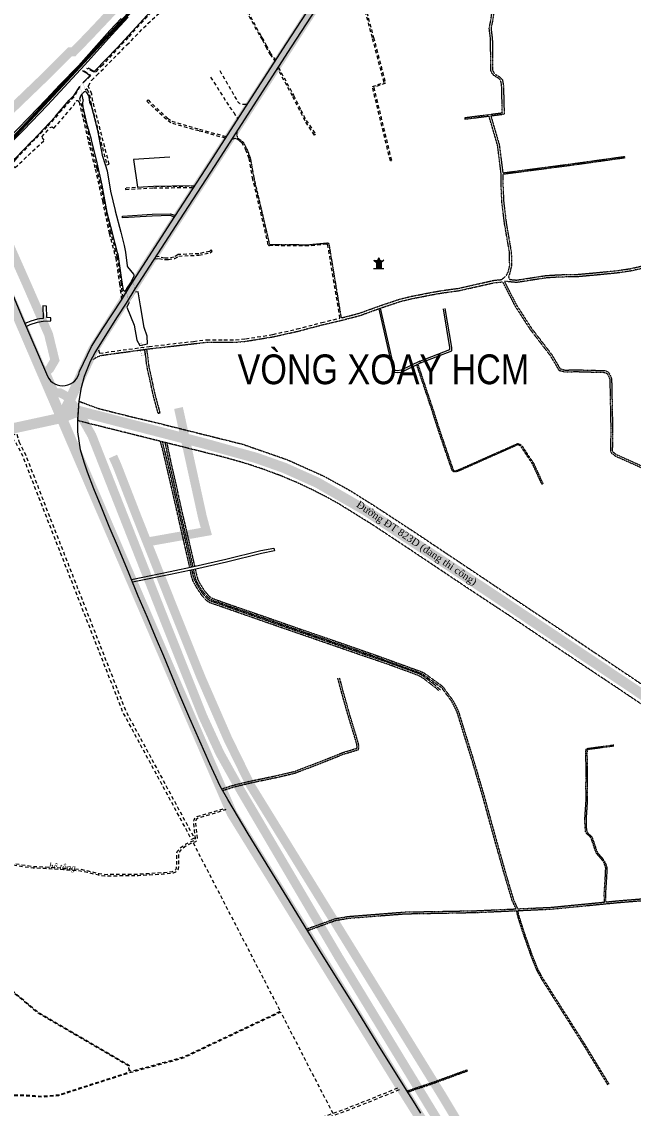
# Model space of a CAD drawing. Header units: metres. Extents: x 556238 to 587446, y 1177111 to 1219372.
# Drawn here: x 570772 to 571800, y 1201864 to 1203691 of the extents above; entities that cross this region are included whole.
import ezdxf
from ezdxf.enums import TextEntityAlignment as Align

# ---------------------------------------------------------------- set-up
doc = ezdxf.new("R2010")
doc.units = ezdxf.units.M
doc.header["$MEASUREMENT"] = 0
for name, pattern in [('ACAD_ISO03W100', [30, 12, -18]), ('DASHED2', [0.375, 0.25, -0.125]), ('Xr_Nen GT$0$DASHED', [0.75, 0.5, -0.25]), ('Xr_Nen GT$0$MON', [10, 6, -4])]:
    doc.linetypes.add(name, pattern=pattern)
doc.layers.add('DUONG GIAO THONG', color=7, linetype='Continuous')
for name, color, linetype, lineweight in [('Pipe Existing', 1, 'ACAD_ISO03W100', 60), ('Pipe Existing_DTDH', 4, 'ACAD_ISO03W100', 40), ('Text ten duong', 150, 'Continuous', 15), ('Xr_Nen GT$0$CAU-CONG', 4, 'Continuous', 0), ('Xr_Nen GT$0$CONG XO', 191, 'Continuous', 0), ('Xr_Nen GT$0$DUONG BT-NEN BT', 38, 'Continuous', 0), ('Xr_Nen GT$0$DUONG NHUA', 38, 'Continuous', 0), ('Xr_Nen GT$0$DUONG_DA', 38, 'Xr_Nen GT$0$MON', 0), ('Xr_Nen GT$0$KS-RAOKEM', 8, 'Xr_Nen GT$0$HANGRAO', 0), ('Xr_Nen GT$0$KS_KYHIEU', 7, 'Continuous', 0), ('Xr_Nen GT$0$mo ma lang tham', 41, 'Continuous', 0), ('Xr_Nen GT$1$SONG_HO', 250, 'Continuous', 0)]:
    doc.layers.add(name, color=color, linetype=linetype, lineweight=lineweight)
doc.styles.add('CL_G', font='Vhelvcn.ttf')
doc.styles.add('Xr_Nen GT$0$ROMANC', font='romanc.shx')
doc.styles.add('Xr_Nen GT$0$ROMANS', font='romans.shx')
doc.linetypes.add('Xr_Nen GT$0$HANGRAO', pattern='A,0.25,[130,ltypeshp.shx,S=0.1,R=45,X=0,Y=0],0,[130,ltypeshp.shx,S=0.1,R=135,X=0,Y=0],0.25', length=0.5)
doc.linetypes.add('Xr_Nen GT$0$TAL_N_P', pattern='A,2,[130,ltypeshp.shx,S=1,R=0,X=0,Y=-1],4,[130,ltypeshp.shx,S=2,R=0,X=0,Y=-2],2', length=8)
doc.linetypes.add('Xr_Nen GT$0$TAL_N_T', pattern='A,2,[130,ltypeshp.shx,S=1,R=0,X=0,Y=1],4,[130,ltypeshp.shx,S=2,R=0,X=0,Y=2],2', length=8)

# ---------------------------------------------------------------- blocks, each defined once
blk = doc.blocks.new('GT CHINH')
at = {"layer": 'DUONG GIAO THONG', "color": 9, "ltscale": 5, "const_width": 17.5}
for points in [[(6421.5, 2059.8), (6019.5, 2698.5), (5733.4, 3161.9), (5326.3, 4107.6), (5289.9, 4200.2), (5229.2, 4344.8), (5165, 4498), (5133.6, 4572.7), (5030.1, 4819.7), (4925.6, 5068), (4860.3, 5221.6), (4760, 5455.3), (4694.5, 5608), (4645.7, 5721.9), (4522.4, 6014), (4463.4, 6161.1), (4354.1, 6438.3), (4082, 7127.8)], [(5447.2, 3826.6), (5110.8, 3753.6), (4922, 3740.9), (4835.2, 3747.3), (4698.4, 3759.4), (4542, 3796.7), (4449.1, 3831.9), (4372.2, 3862.6), (4277.4, 3910.3), (4193.1, 3951.9), (4098.1, 3995.1), (4032.6, 4026), (3943, 4068.7), (3850.7, 4112.9), (3759.9, 4156.5), (3630.1, 4215.9), (3500.7, 4283.5), (3409.5, 4335.8), (3330.9, 4389.1), (3235.5, 4472.5)], [(7071.3, 6325.4), (7017.4, 6280.8), (6997.6, 6261.2), (6964.4, 6215.9), (6932.6, 6167.1), (6722.5, 5840.9), (6484.6, 5472), (6132, 4925.6), (6055, 4806.8), (6001.1, 4717.8), (5700.3, 4252), (5601.2, 4099.4), (5536.8, 3998.5), (5500.6, 3941.4), (5447.2, 3826.6)], [(5447.2, 3826.6), (5475.8, 3838.1), (5683.4, 3784.5), (5774.5, 3759.2), (5821.5, 3742.6), (5877.2, 3717.7), (5957.2, 3671.7), (6161.4, 3536.6), (6390.2, 3383.5), (6700.7, 3176.2), (7118.5, 2896.8), (7525, 2625.4), (7923.9, 2359.2), (8414.2, 2031.4)]]:
    blk.add_lwpolyline(points, dxfattribs=at)
blk = doc.blocks.new('DTDH_EXISTING_PIPE')
at = {"layer": 'Pipe Existing_DTDH', "color": 3, "linetype": 'DASHED2', "ltscale": 200, "const_width": 15, "elevation": 0.8, "flags": 128}
for points in [[(-7061.7, 3474.1), (-7053.9, 3484.6), (-7046.1, 3495.3), (-7018.8, 3523.1), (-6995.1, 3545.9), (-6952.2, 3587.2), (-6915, 3624.6), (-6909, 3624.7), (-6881, 3653.6), (-6825.7, 3712.3), (-6754.8, 3785.9), (-6680.5, 3863.4), (-6659.5, 3885.5), (-6635, 3911.2), (-6618.4, 3923.1), (-6559.6, 3947.1), (-6440.1, 3994.9), (-6440.1, 3994.9)], [(-7097.6, 3452.1), (-7089.9, 3438.8), (-7084.4, 3441.1), (-7080.1, 3441), (-7073.6, 3426.7), (-7052.5, 3378.6), (-7036.6, 3344.3), (-6988, 3234.8), (-6950.8, 3149.6), (-6940.3, 3106.4), (-6949, 3091.6), (-6956.1, 3085.7), (-6941.4, 3052), (-6931.6, 3051.4), (-6920.7, 3045.7), (-6900.1, 3018.8), (-6878.1, 2979.7), (-6847.7, 2902.3), (-6753, 2661.8), (-6691.2, 2506.7), (-6663, 2445.6), (-6628, 2382.9), (-6463.2, 2102.5), (-6306.6, 1844.7), (-6139.4, 1576.1), (-5986, 1313.5), (-5794.8, 1045.2), (-5619, 787.3), (-5495, 611.2), (-5365.6, 430.6), (-5219.1, 239.6), (-5145.1, 123.7), (-5105.2, 47.9), (-5038.3, -122.3), (-4927.8, -411.5), (-4856.3, -594.5), (-4785.1, -787.8), (-4708.9, -1011.2)], [(-6785.7, 2800.5), (-6685.7, 2818.3), (-6692.4, 2843.1), (-6732.5, 3025.9)], [(-2496, -1266.2), (-3136.9, -1203.2), (-3545.3, -1165.9), (-4627.7, -1016.2), (-4675, -1002.8), (-4693.2, -971.8), (-4718.3, -916.6), (-5085, 59.8), (-5109.8, 114.2), (-5172.5, 213.7), (-5249.9, 317.4), (-5555.4, 744.2), (-5667.4, 914.8), (-5831.8, 1137.3), (-5935.2, 1288.6), (-6032.7, 1441), (-6287.6, 1866.7), (-6610.9, 2390.5), (-6649.7, 2469.8), (-6694.7, 2573), (-6740.6, 2687.7), (-6800.8, 2839), (-6832.2, 2920), (-6836.4, 2930.7), (-6842.6, 2944.3)]]:
    blk.add_lwpolyline(points, dxfattribs=at)
blk = doc.blocks.new('Xr_Nen GT$0$DENCHUA')
at = {"layer": 'Xr_Nen GT$0$KS_KYHIEU'}
h = blk.add_hatch(dxfattribs=at)
h.set_pattern_fill('ANSI31', color=256, scale=0.380541, style=0)
h.set_pattern_definition([(45, (-1137951.590396, -4363956.061557), (-0.0336354287878, 0.0336354287878), [])])
h.paths.add_polyline_path([(1.33, 3.45), (2.47, 4.36), (1.9, 4.25), (1.45, 4.3), (0.99, 4.47), (0.48, 4.87), (0, 6), (0, 3.45)])
h.paths.add_polyline_path([(0, 3.45), (0, 6), (-0.48, 4.87), (-0.99, 4.47), (-1.45, 4.3), (-1.9, 4.25), (-2.47, 4.36), (-1.33, 3.45)])
h.paths.add_polyline_path([(0, 3.45), (-1.33, 3.45), (-1.33, 0), (0, 0)])
h.paths.add_polyline_path([(0, 0), (1.33, 0), (1.33, 3.45), (0, 3.45)])
blk.add_line((-1.33, 3.45), (1.33, 3.45), dxfattribs=at)
for points in [[(-2.92, 0), (2.92, 0)], [(0, 6), (-0.48, 4.87), (-0.99, 4.47), (-1.45, 4.3), (-1.9, 4.25), (-2.47, 4.36), (-2.75, 4.58), (-1.33, 3.45), (-1.33, 0)], [(0, 0), (0, 6)], [(0, 6), (0.48, 4.87), (0.99, 4.47), (1.45, 4.3), (1.9, 4.25), (2.47, 4.36), (2.75, 4.58), (1.33, 3.45), (1.33, 0)]]:
    blk.add_lwpolyline(points, dxfattribs=at)

msp = doc.modelspace()

# ---------------------------------------------------------------- linework, layer by layer
at = {"layer": 'Xr_Nen GT$0$CAU-CONG', "const_width": 0.2, "elevation": 2.7, "flags": 128}
msp.add_lwpolyline([(570874.827, 1203588.38), (570869.641, 1203581.959), (570873.293, 1203569.534), (570878.972, 1203575.894)], close=True, dxfattribs=at)
at = {"layer": 'Xr_Nen GT$0$CAU-CONG', "const_width": 0.2, "flags": 128}
for points, elevation in [([(570874.827, 1203588.38), (570875.57159, 1203592.48498)], 2.7), ([(570873.293, 1203569.534), (570872.38867, 1203565.51842)], 2.7), ([(570878.972, 1203575.894), (570881.23488, 1203575.42543)], 2.584)]:
    msp.add_lwpolyline(points, dxfattribs=dict(at, elevation=elevation))
msp.add_lwpolyline([(570869.641, 1203581.959), (570867.42666, 1203582.40041)], dxfattribs=at)
msp.add_lwpolyline([(570952.28032, 1203218.8366), (570963.37305, 1203236.19529), (570957.99984, 1203259.5467), (570946.55043, 1203241.85876)], close=True, dxfattribs=at)
at = {"layer": 'Xr_Nen GT$0$CONG XO', "linetype": 'Xr_Nen GT$0$DASHED', "const_width": 0.3, "flags": 128}
msp.add_lwpolyline([(570973.25732, 1203129.82292), (570978.91399, 1203131.3145), (570973.4146, 1203151.18987), (570969.64343, 1203150.36559)], close=True, dxfattribs=at)
at = {"layer": 'Xr_Nen GT$0$DUONG BT-NEN BT'}
msp.add_lwpolyline([(571028.7716, 1203362.50763), (571021.21628, 1203365.2181), (570991.37697, 1203364.38337), (570941.43107, 1203361.24765), (570941.2431, 1203364.24176), (570991.24099, 1203367.38074), (571021.69734, 1203368.23273), (571030.44902, 1203365.09307)], dxfattribs=at)
at = {"layer": 'Xr_Nen GT$0$DUONG BT-NEN BT', "color": 1, "flags": 128}
msp.add_lwpolyline([(570779.07614, 1203178.68233), (570786.06365, 1203182.16573), (570798.42965, 1203186.14029), (570808.06629, 1203187.86741), (570820.92201, 1203188.47884), (570820.73828, 1203193.24832), (570813.82082, 1203193.67637), (570813.38793, 1203213.09882), (570807.4499, 1203213.15991), (570807.69464, 1203192.39046), (570802.00158, 1203191.65674), (570798.43009, 1203190.90723), (570787.22724, 1203187.72768), (570781.65666, 1203185.58752), (570776.92576, 1203183.6846)], dxfattribs=at)
at = {"layer": 'Xr_Nen GT$0$DUONG BT-NEN BT', "flags": 128}
for points in [[(571441.08723, 1203120.24503), (571491.65642, 1203139.81191), (571491.6732, 1203143.13205), (571480.5069, 1203208.64586)], [(571442.16981, 1203117.44717), (571494.64605, 1203137.75195), (571494.67448, 1203143.37836), (571483.46425, 1203209.14992)], [(570956.29248, 1202753.49286), (571021.17597, 1202766.6892), (571063.54292, 1202775.56366), (571114.92782, 1202787.3581), (571173.57131, 1202801.79279), (571195.56333, 1202806.23881), (571196.55411, 1202801.33796), (571174.6647, 1202796.91269), (571116.0847, 1202782.49362), (571064.61485, 1202770.67968), (571022.18679, 1202761.79241), (570958.22144, 1202748.78282)]]:
    msp.add_lwpolyline(points, dxfattribs=at)
at = {"layer": 'Xr_Nen GT$0$DUONG NHUA'}
msp.add_lwpolyline([(570683.574, 1203406.322), (570687.754, 1203396.301), (570715.36263, 1203322.19846), (570729.1823, 1203295.02332), (570745.13173, 1203259.77727), (570771.335, 1203196.69), (570815.019, 1203095.071, 0.7335160671), (570869.183, 1203103.307), (570889.22874, 1203144.9599), (570908.34463, 1203175.06028), (570939.68127, 1203223.01542), (570953.87752, 1203247.12113), (571023.24028, 1203353.98209), (571087.6336, 1203453.23283), (571174.56703, 1203588.14744), (571216.9398, 1203654.48385), (571282.99129, 1203756.34255), (571369.50532, 1203889.4902), (571407.35017, 1203948.45881), (571439.01905, 1203999.5726)], format="xyb", dxfattribs=at)
msp.add_lwpolyline([(571442.7772, 1201856.05393), (571433.16426, 1201871.52724), (571416.00633, 1201898.91547), (571369.09666, 1201973.87032), (571330.51618, 1202037.25512), (571307.49334, 1202073.32915), (571275.95603, 1202124.63325), (571248.06278, 1202169.42251), (571222.09202, 1202212.40479), (571193.14449, 1202259.08005), (571173.59833, 1202291.17155), (571152.54494, 1202325.86685), (571118.13098, 1202383.4082), (571105.66641, 1202406.07387), (571087.86493, 1202443.49584), (571054.60278, 1202519.42864), (571037.90921, 1202558.9729), (571024.89999, 1202590.14727), (571010.61458, 1202624.24155), (570996.5131, 1202656.96361), (570983.04692, 1202689.32474), (570967.79153, 1202725.4151), (570952.47659, 1202762.81028), (570934.30969, 1202806.08622), (570918.74945, 1202842.36152), (570905.25242, 1202875.99617), (570893.3133, 1202905.70041), (570882.36903, 1202934.02464), (570876.87214, 1202950.42491), (570870.85614, 1202971.12531), (570866.24944, 1203001.64039), (570866.35279, 1203022.73938), (570868.33948, 1203052.9884), (570872.11192, 1203076.26901), (570877.43624, 1203095.38464), (570887.50682, 1203120.49494), (570895.09487, 1203134.85754), (570932.71272, 1203194.82627), (570948.17986, 1203217.74017), (570962.38389, 1203241.85909), (571031.62819, 1203348.53756), (571096.03116, 1203447.80318), (571182.98382, 1203582.74762), (571225.3488, 1203649.07183), (571291.38162, 1203750.90175)], dxfattribs=at)
at = {"layer": 'Xr_Nen GT$0$DUONG NHUA', "flags": 128}
for points in [[(570938.929, 1203696.828), (570920.19575, 1203676.44957), (570893.20934, 1203646.1645), (570867.30381, 1203617.08648), (570836.21226, 1203584.86645), (570813.03895, 1203560.16999), (570784.007, 1203529.916), (570764.11296, 1203509.69298), (570727.961, 1203473.552), (570715.03138, 1203460.56013), (570685.96784, 1203432.96195, -0.4502738192), (570673.6606, 1203432.67926), (570672.056, 1203434.41)], [(570700.22934, 1203366.87861), (570683.22745, 1203407.63207, -0.0356418411), (570683.20479, 1203407.69956), (570682.33492, 1203411.06786, -0.2473043569), (570687.0385, 1203422.79818), (570711.39596, 1203445.975), (570737.05, 1203471.027), (570774.67791, 1203509.00441), (570815.332, 1203550.713), (570877.76958, 1203618.55802), (570923.347, 1203668.955), (570950.75719, 1203698.65706)]]:
    msp.add_lwpolyline(points, format="xyb", dxfattribs=at)
msp.add_lwpolyline([(571371.91722, 1203208.63604), (571395.73553, 1203104.73569), (571398.7646, 1203101.64308), (571403.71551, 1203101.22584), (571410.19019, 1203102.13481), (571442.27051, 1203117.37715), (571442.27051, 1203117.37715), (571440.98653, 1203120.31506), (571440.98653, 1203120.31506), (571409.48351, 1203105.06502), (571403.6319, 1203104.24352), (571400.12761, 1203104.53884), (571398.47066, 1203106.23055), (571374.85687, 1203209.64898)], dxfattribs=at)
at = {"layer": 'Xr_Nen GT$0$DUONG_DA', "linetype": 'Xr_Nen GT$0$DASHED', "flags": 128}
for points in [[(571133.19839, 1203505.48411), (571133.23448, 1203500.33832), (571134.85906, 1203495.32592), (571138.58046, 1203493.092), (571144.18046, 1203488.40081), (571151.20993, 1203474.92279), (571156.0279, 1203461.46558), (571162.51602, 1203426.24304), (571187.91539, 1203318.23307, 0.3456721538), (571189.84513, 1203316.69097), (571253.8065, 1203316.14225), (571285.97257, 1203319.13689, -0.393482964), (571288.13109, 1203317.47229), (571308.73894, 1203193.04025), (571311.52213, 1203193.68961), (571340.23207, 1203201.30365), (571373.03578, 1203213.22983), (571406.91858, 1203224.54517), (571425.60893, 1203229.19048), (571461.01147, 1203236.08904), (571478.62638, 1203239.17522), (571506.24069, 1203242.92978), (571565.2778, 1203256.2567), (571578.20477, 1203257.58023), (571585.87588, 1203263.48164), (571589.63415, 1203270.65635), (571592.05623, 1203281.40651), (571591.726, 1203303.13445), (571583.3584, 1203351.49639), (571578.93935, 1203387.79234), (571577.60143, 1203417.3263), (571577.65189, 1203435.54881), (571571.6011, 1203483.37351), (571557.39935, 1203532.08001), (571517.29654, 1203526.93401), (571516.91471, 1203529.90961), (571579.6888, 1203537.96479), (571578.51233, 1203583.67241), (571577.05307, 1203592.00152), (571573.70882, 1203595.75399), (571565.50759, 1203600.69861), (571562.60836, 1203603.92548), (571560.38866, 1203609.03333), (571559.83656, 1203661.95691), (571557.56826, 1203679.95362), (571560.45536, 1203693.97872), (571563.14857, 1203713.77166), (571515.09673, 1203725.41214, -0.3367845292), (571513.56874, 1203727.28851), (571511.29244, 1203794.78308), (571514.29074, 1203794.8842), (571516.49021, 1203729.66756, 0.3367845292), (571518.0182, 1203727.79119), (571563.46926, 1203716.78074), (571568.13149, 1203776.95118), (571570.7112, 1203788.92553), (571568.50157, 1203839.80686)], [(571571.49875, 1203839.93702), (571573.7251, 1203788.67056), (571571.10687, 1203776.51743), (571566.3362, 1203714.94741), (571563.41425, 1203693.47346), (571560.60687, 1203679.83561), (571562.8346, 1203662.16081), (571563.38216, 1203609.67197), (571565.16559, 1203605.56803), (571567.43997, 1203603.03663), (571575.64649, 1203598.08882), (571579.86073, 1203593.36017), (571581.50563, 1203583.97149), (571582.7575, 1203535.33397), (571560.41157, 1203532.46654), (571574.54759, 1203483.98548), (571580.49551, 1203436.97383), (571694.91561, 1203451.97516), (571784.67022, 1203464.47774), (571785.01514, 1203462.00165), (571695.25057, 1203449.49768), (571580.64892, 1203434.47255), (571580.60162, 1203417.39006), (571581.93112, 1203388.04187), (571586.32731, 1203351.93368), (571594.72209, 1203303.41468), (571595.06131, 1203281.09526), (571592.54054, 1203269.90712), (571590.14553, 1203261.67075), (571592.10665, 1203257.82412), (571603.38898, 1203256.66829), (571653.07421, 1203264.35587), (571675.70184, 1203265.76687), (571707.31386, 1203266.37914), (571745.85818, 1203269.97859), (571771.66292, 1203272.51242), (571795.29178, 1203275.99608), (571812.00814, 1203279.8111), (571841.07775, 1203291.77233), (571854.5962, 1203299.91085), (571863.88256, 1203309.95246), (571869.55347, 1203317.62682), (571875.57615, 1203320.44065), (571884.15667, 1203323.05697), (571900.58916, 1203325.91993), (571921.64229, 1203328.37715), (571938.41561, 1203331.43522), (571951.63654, 1203334.10605, -0.377914878), (571968.82233, 1203324.19034), (571974.5554, 1203307.16629, 0.3604722569), (571976.72579, 1203305.82359), (572003.84914, 1203309.58868), (572050.85521, 1203319.31226), (572085.54583, 1203326.53743), (572100.452, 1203326.41248), (572100.43524, 1203324.41255), (572085.74359, 1203324.5357), (572051.26168, 1203317.354), (572004.18958, 1203307.61676), (571974.35124, 1203303.47479, -0.3604722569), (571972.18084, 1203304.81749), (571966.82346, 1203320.72593, 0.377914878), (571949.63768, 1203330.64164), (571938.98173, 1203328.48898), (571922.08567, 1203325.40853), (571901.02085, 1203322.94995), (571884.85427, 1203320.13332), (571876.65392, 1203317.63292), (571871.5135, 1203315.23128), (571866.19719, 1203308.0368), (571856.50905, 1203297.56073), (571836.75545, 1203285.66846), (571813.22251, 1203275.9854), (571796.02962, 1203272.06162), (571772.15036, 1203268.54104), (571746.23959, 1203265.9968), (571707.53885, 1203262.38275), (571675.86512, 1203261.76928), (571653.5054, 1203260.37499), (571603.49265, 1203252.63673), (571586.34834, 1203254.3931), (571583.29466, 1203254.08045), (571603.37793, 1203214.88869), (571628.7864, 1203175.56806), (571662.45015, 1203131.81599), (571676.80422, 1203107.62792), (571684.97176, 1203105.38897), (571703.9092, 1203105.86008), (571752.19465, 1203104.56706), (571757.4026, 1203102.3759), (571760.35036, 1203097.82369), (571763.28288, 1203090.53976), (571763.60652, 1203076.39118), (571764.9547, 1203006.30234), (571764.47991, 1202969.4878), (571765.32043, 1202967.9727), (571771.36325, 1202963.38889), (571822.89814, 1202940.38131), (571900.16852, 1202923.83442), (571902.49054, 1202921.35683), (571902.75174, 1202917.88922), (571901.0165, 1202913.72773), (571897.18716, 1202908.50087), (571893.34404, 1202900.08897), (571882.62607, 1202855.12122), (571872.26608, 1202815.43872), (571857.89869, 1202755.84762), (571859.74691, 1202749.69162), (571869.85665, 1202745.72561), (571876.98335, 1202743.87932), (571880.46603, 1202736.27811), (571880.8013, 1202726.56182), (571879.25347, 1202705.35105), (571882.34343, 1202669.7892), (571888.78165, 1202614.45912), (571891.25219, 1202591.965), (571894.80519, 1202586.89931), (571899.5903, 1202583.65311), (571910.46882, 1202580.81735), (571918.62528, 1202577.44656), (571924.15427, 1202571.65351), (571924.72378, 1202563.99701), (571926.74452, 1202506.63899), (571926.87025, 1202501.72915)], [(570892.33744, 1203123.3795, -0.1441709145), (570909.75073, 1203130.72031), (570986.38205, 1203141.19472), (571061.09821, 1203149.76495), (571082.89514, 1203152.27268), (571111.79899, 1203152.53122), (571131.32381, 1203152.27329), (571148.57218, 1203153.84748), (571194.92282, 1203161.48893), (571235.78889, 1203170.61318), (571277.09296, 1203181.54933), (571312.48946, 1203189.80787), (571341.43052, 1203197.48321), (571374.35289, 1203209.45253), (571408.03624, 1203220.70126), (571426.47442, 1203225.2839), (571461.73921, 1203232.15562), (571479.2412, 1203235.22201), (571506.95188, 1203238.98967), (571565.92422, 1203252.30198), (571580.09175, 1203253.75252), (571600.77663, 1203213.38675), (571626.33358, 1203173.83633), (571659.96239, 1203130.12968), (571674.84262, 1203105.05497), (571684.60472, 1203102.37891), (571703.90635, 1203102.85909), (571751.55083, 1203101.58322), (571755.38698, 1203099.96923), (571757.67527, 1203096.43543), (571760.29615, 1203089.92558), (571760.60718, 1203076.32803), (571761.95433, 1203006.29283), (571761.46988, 1202968.72948), (571763.00373, 1202965.96459), (571769.82514, 1202960.79018), (571821.96238, 1202937.51369), (571898.62188, 1202921.09761), (571899.57844, 1202920.07696), (571899.70623, 1202918.3805), (571898.38518, 1202915.2123), (571894.58589, 1202910.02647), (571890.49367, 1202901.06933), (571879.71525, 1202855.84799), (571869.35625, 1202816.16927), (571854.79209, 1202755.76203), (571857.29313, 1202747.43164), (571868.92932, 1202742.86681), (571874.85015, 1202741.33293), (571877.48852, 1202735.57447), (571877.79753, 1202726.61943), (571876.24398, 1202705.33025), (571879.35847, 1202669.48592), (571885.80064, 1202614.12199), (571888.35415, 1202590.87244), (571892.66529, 1202584.72582), (571898.33364, 1202580.88044), (571909.51307, 1202577.96624), (571916.89312, 1202574.91632), (571921.24224, 1202570.35948), (571921.7277, 1202563.83287), (571923.74475, 1202506.57955), (571923.54505, 1202503.97783)]]:
    msp.add_lwpolyline(points, format="xyb", dxfattribs=at)
at = {"layer": 'Xr_Nen GT$0$DUONG_DA'}
for points in [[(571324.21383, 1203801.43149), (571332.3506, 1203780.13197), (571341.38984, 1203745.70099), (571363.17271, 1203664.7009), (571383.17583, 1203587.82585), (571363.55079, 1203580.75708), (571393.40992, 1203457.42931), (571391.46608, 1203456.95869), (571361.18467, 1203582.03061), (571380.78059, 1203589.08888), (571361.23922, 1203664.18937), (571339.45691, 1203745.18736), (571330.44364, 1203779.51939), (571322.86556, 1203799.35645)], [(571198.90972, 1203626.25697), (571190.74443, 1203637.67022), (571183.77071, 1203650.03599), (571177.6867, 1203662.05289), (571174.25415, 1203667.22219), (571145.9832, 1203719.457), (571130.69149, 1203745.28447), (571128.97051, 1203744.26553), (571144.24262, 1203718.47118), (571172.53815, 1203666.19093), (571175.95549, 1203661.04454), (571182.00662, 1203649.0926), (571189.05523, 1203636.59404), (571197.74976, 1203624.44101)], [(570996.67047, 1203714.40566), (570950.70455, 1203664.77018), (570907.59352, 1203618.21975), (570895.89008, 1203606.59488), (570892.42146, 1203606.68604), (570881.10279, 1203612.61248)], [(570876.93003, 1203608.60276), (570886.25211, 1203601.72247), (570887.49188, 1203599.88777), (570874.827, 1203588.38)], [(571089.36499, 1203598.00617), (571121.38509, 1203547.7175), (571128.166, 1203538.67326), (571135.38807, 1203527.34442)], [(570869.641, 1203581.959), (570859.81898, 1203564.96754), (570839.02326, 1203542.35328), (570814.16321, 1203514.17114), (570793.85188, 1203493.29699), (570762.17144, 1203460.13945), (570754.5639, 1203451.06534), (570745.33553, 1203440.92008), (570733.36421, 1203428.79767), (570716.00045, 1203410.09352), (570688.60166, 1203394.02586)], [(571114.6641, 1203495.18227), (571069.94914, 1203507.39972), (571022.67366, 1203521.141), (571015.02532, 1203526.47658), (570982.10536, 1203557.42722), (570984.16029, 1203559.61291), (571016.92102, 1203528.81198), (571023.98514, 1203523.88396), (571070.76321, 1203510.28726), (571116.36804, 1203497.82667)], [(571062.47772, 1203414.45957), (570993.12561, 1203413.83311), (570946.33706, 1203411.29428), (570946.44543, 1203409.29722), (570993.18886, 1203411.8336), (571061.17243, 1203412.44769)], [(570995.2857, 1203292.54795), (571002.46417, 1203293.24224), (571012.08824, 1203291.10601), (571018.49616, 1203291.30478), (571029.00179, 1203292.92928), (571035.76591, 1203297.14252), (571069.7229, 1203298.55495), (571088.84367, 1203302.72012), (571092.18351, 1203305.55574), (571090.56547, 1203307.4615), (571087.70154, 1203305.02996), (571069.4025, 1203301.04379), (571035.00354, 1203299.61297), (571028.11423, 1203295.32175), (571018.26552, 1203293.79883), (571012.324, 1203293.61452), (571002.61849, 1203295.76883), (570997.88173, 1203296.54742)]]:
    msp.add_lwpolyline(points, dxfattribs=at)
for points in [[(570878.972, 1203575.894), (570880.01652, 1203577.48602, -0.5931087), (570881.76588, 1203577.34485), (570885.80588, 1203568.28833), (570887.49515, 1203556.86258), (570914.97788, 1203450.43043), (570918.85085, 1203451.4305), (570891.42113, 1203557.65736), (570889.68257, 1203569.41648), (570883.81715, 1203582.56508, -0.2492553318), (570883.88183, 1203583.50155), (570889.35318, 1203592.27687), (570897.837, 1203600.832), (570948.69176, 1203652.11738), (570983.92384, 1203688.04151), (571003.52715, 1203706.09233)], [(571104.93017, 1203608.90868), (571134.52946, 1203557.21195, 0.2564486635), (571144.50199, 1203552.41321), (571151.67617, 1203552.62242)], [(570942.18572, 1203227.26806), (570939.36961, 1203250.4011), (570932.73219, 1203294.71086), (570921.80989, 1203336.04555), (570910.38868, 1203390.50176), (570898.51276, 1203443.93139), (570886.62611, 1203490.71932), (570878.02225, 1203528.67237), (570869.83567, 1203561.87641, -0.193780189), (570870.15081, 1203564.09534), (570873.293, 1203569.534)], [(570689.66505, 1203391.17166), (570717.89879, 1203407.72897), (570735.53134, 1203426.72265), (570747.51335, 1203438.85589), (570756.78313, 1203449.04667), (570760.70598, 1203445.97358), (570809.651, 1203491.727), (570805.49525, 1203497.64604), (570819.9027, 1203513.52248), (570823.13476, 1203514.13745), (570826.13621, 1203512.06198), (570858.80449, 1203549.96717), (570862.67634, 1203556.76275, -0.6775409779), (570868.19572, 1203555.99577), (570875.10272, 1203527.9816), (570883.70892, 1203490.01823), (570895.59402, 1203443.23642), (570907.45625, 1203389.86838), (570918.88966, 1203335.35398), (570929.78968, 1203294.10362), (570936.39659, 1203249.99755), (570939.68127, 1203223.01542)], [(570900.80626, 1203139.38019), (570902.61705, 1203133.78243), (570985.88323, 1203145.16373), (571060.64238, 1203153.7389), (571082.64797, 1203156.27063), (571111.80752, 1203156.53146), (571131.16803, 1203156.2757), (571148.0644, 1203157.81776), (571194.16107, 1203165.41734), (571234.84081, 1203174.49999), (571276.12642, 1203185.43125), (571306.78712, 1203192.58486), (571286.46224, 1203315.30827, 0.393482964), (571284.30372, 1203316.97288), (571253.89084, 1203314.14146), (571188.2577, 1203314.70451, -0.3456721538), (571186.32796, 1203316.24661), (571160.55795, 1203425.83272), (571154.09034, 1203460.94396), (571149.3732, 1203474.11952), (571142.59115, 1203487.12317), (571137.41649, 1203491.45804), (571133.82971, 1203493.61116), (571130.12299, 1203494.60435), (571125.24689, 1203493.14394)]]:
    msp.add_lwpolyline(points, format="xyb", dxfattribs=at)
at = {"layer": 'Xr_Nen GT$0$DUONG_DA', "elevation": 3.799}
msp.add_lwpolyline([(571203.22753, 1203614.44002), (571228.67388, 1203567.39559), (571240.86819, 1203542.65916), (571249.86497, 1203525.32677), (571265.82479, 1203501.77904), (571264.16921, 1203500.65696), (571248.14376, 1203524.30152), (571239.08351, 1203541.7562), (571226.89674, 1203566.47734), (571201.9963, 1203612.51248)], dxfattribs=at)
at = {"layer": 'Xr_Nen GT$0$DUONG_DA', "linetype": 'Xr_Nen GT$0$DASHED', "flags": 128}
for points in [[(570981.63852, 1203140.54634), (570983.90178, 1203125.77999), (570984.49333, 1203117.37366), (570986.06602, 1203108.49682), (570996.33552, 1203062.02194), (571004.18133, 1203033.19274), (571001.28662, 1203032.40495), (570993.42179, 1203061.30398), (570983.12304, 1203107.91124), (570981.51181, 1203117.00568), (570980.9178, 1203125.44688), (570978.66577, 1203140.14001)], [(571437.6591, 1203115.18613), (571464.40846, 1203035.13417), (571472.40607, 1203009.58144), (571492.16648, 1202951.90037), (571497.08326, 1202937.24221), (571498.86264, 1202936.2452), (571501.94617, 1202936.15799), (571507.94934, 1202938.60905), (571554.7509, 1202959.37908), (571605.38563, 1202981.89525), (571608.31549, 1202981.06444), (571612.54666, 1202978.73176), (571614.40161, 1202975.30974), (571632.06827, 1202948.74215), (571648.10542, 1202914.24018), (571646.29177, 1202913.39717), (571630.3187, 1202947.76128), (571612.68629, 1202974.27737), (571611.06772, 1202977.26331), (571607.55002, 1202979.20265), (571605.53664, 1202979.77358), (571555.56218, 1202957.55101), (571508.73315, 1202936.7688), (571502.31148, 1202934.14686), (571498.31426, 1202934.25991), (571495.43248, 1202935.87461), (571490.27235, 1202951.25826), (571470.50536, 1203008.95854), (571462.50549, 1203034.51849), (571435.83932, 1203114.32149)], [(573619.76395, 1201340.45201), (573566.03709, 1201373.08687), (573517.22312, 1201405.56373), (573454.86387, 1201447.11007), (573400.41909, 1201483.64542), (573349.77943, 1201517.31201), (573302.08919, 1201549.87256), (573236.00253, 1201593.39889), (573188.22454, 1201625.20574), (573119.23093, 1201671.47641), (573060.18331, 1201710.8984), (573000.7319, 1201750.58543), (572950.00312, 1201784.55815), (572857.18677, 1201846.55201), (572789.802, 1201891.80969), (572710.88975, 1201944.28875), (572616.58736, 1202007.246), (572543.87799, 1202056.16762), (572514.77421, 1202074.76896), (572479.74049, 1202098.40773), (572408.46201, 1202146.49161), (572355.82571, 1202181.58186), (572320.49471, 1202204.35426), (572277.3749, 1202233.83481), (572229.07101, 1202266.04932), (572159.4525, 1202312.55499), (572112.54646, 1202344.04189), (572036.66784, 1202394.66739), (571981.68875, 1202431.50196), (571944.52798, 1202456.25629), (571872.7783, 1202504.13703), (571818.85717, 1202540.02466), (571776.72671, 1202568.45243), (571733.48869, 1202597.20099), (571701.47565, 1202618.74494), (571654.14835, 1202650.30441), (571619.45621, 1202673.51525), (571589.53858, 1202693.80553), (571519.0578, 1202740.35906), (571423.20539, 1202804.50985), (571362.18719, 1202844.92082), (571305.676, 1202880.01004), (571283.96251, 1202892.15454), (571258.3144, 1202905.12838), (571233.67736, 1202916.70846), (571207.36463, 1202927.71679), (571179.88206, 1202937.9844), (571151.0537, 1202947.69807), (571113.36748, 1202958.42475), (571081.30851, 1202966.48573), (570999.11514, 1202987.09235), (570866.3406, 1203020.25017), (570868.33948, 1203052.9884), (570899.00711, 1203041.34581), (570955.43089, 1203027.11523), (570993.69855, 1203018.12054), (571143.45593, 1202980.68688), (571218.71179, 1202954.52343), (571279.3144, 1202927.24369), (571321.34992, 1202904.2743), (571363.54191, 1202877.84907), (571432.80138, 1202832.54875), (571505.7995, 1202783.67491), (571597.45533, 1202722.38127), (571681.33155, 1202666.42172), (571751.60671, 1202619.15046), (571821.992, 1202571.79793), (571942.81631, 1202491.05103), (572062.90513, 1202411.41657), (572156.90618, 1202348.47364), (572260.67567, 1202279.57132), (572356.12706, 1202215.80546), (572458.78016, 1202146.76829), (572527.37913, 1202101.00663), (572614.858, 1202042.41873), (572687.01249, 1201994.53444), (572757.02568, 1201947.77402), (572805.27702, 1201914.94042), (572929.59525, 1201832.21364), (573069.81343, 1201738.7279), (573213.46919, 1201642.94408), (573233.42207, 1201630.16215)], [(571054.28968, 1202773.62542), (571053.26214, 1202778.61983), (571036.45535, 1202851.8433), (571022.85728, 1202911.73938), (571010.73086, 1202963.55502), (571005.07221, 1202985.59886)], [(571057.22597, 1202774.24047), (571056.19373, 1202779.25775), (571039.38011, 1202852.51096), (571025.78063, 1202912.41329), (571013.64462, 1202964.26987), (571008.38251, 1202984.76894)], [(571012.50822, 1202983.73459), (571019.5921, 1202949.53285), (571027.53893, 1202915.33952), (571037.4899, 1202869.43075), (571049.59378, 1202818.14039), (571059.54978, 1202774.72723)], [(571015.73969, 1202982.92443), (571022.52242, 1202950.17673), (571030.46611, 1202915.99687), (571040.41601, 1202870.09308), (571052.51576, 1202818.82021), (571062.48658, 1202775.34239)], [(571473.75896, 1202565.40239), (571467.35662, 1202571.28692), (571459.37643, 1202577.44882), (571446.85909, 1202587.09365), (571443.08251, 1202589.45227), (571437.49898, 1202592.30133), (571418.77105, 1202599.23958), (571382.08385, 1202612.53258), (571344.68171, 1202625.19117), (571290.58031, 1202643.952), (571207.0064, 1202672.77816), (571130.98394, 1202699.26887), (571088.14113, 1202714.18258), (571084.90831, 1202716.07637), (571080.36702, 1202719.85785), (571074.43332, 1202726.89879), (571065.91221, 1202739.76075), (571060.07084, 1202750.363), (571057.70444, 1202757.0278), (571055.29727, 1202768.72796)], [(571475.78908, 1202567.61116), (571469.29197, 1202573.58277), (571461.2087, 1202579.82428), (571448.57333, 1202589.56006), (571444.56161, 1202592.06552), (571438.70597, 1202595.05343), (571419.80316, 1202602.05647), (571383.07583, 1202615.36401), (571345.65404, 1202628.02925), (571291.56086, 1202646.78723), (571207.98909, 1202675.61265), (571131.9711, 1202702.1018), (571089.40441, 1202716.9194), (571086.638, 1202718.53996), (571082.49029, 1202721.99371), (571076.83876, 1202728.69982), (571068.48075, 1202741.31562), (571062.81624, 1202751.59685), (571060.60103, 1202757.83583), (571058.23357, 1202769.34302)], [(571251.13599, 1202165.8399), (571278.42908, 1202175.61491), (571298.38394, 1202182.94679), (571320.69823, 1202186.73716), (571347.89609, 1202188.88152), (571415.91434, 1202194.23895), (571473.97301, 1202195.26305), (571536.53221, 1202196.47207), (571602.8523, 1202199.49732), (571596.29646, 1202213.24766), (571582.62065, 1202259.22246), (571570.80856, 1202301.26834), (571558.55298, 1202344.90759), (571547.06514, 1202387.35596), (571530.05161, 1202444.99941), (571511.70203, 1202503.86044), (571503.7179, 1202530.04496), (571499.44488, 1202539.14985), (571493.78189, 1202549.64984), (571482.76429, 1202564.35435), (571478.17559, 1202571.12208), (571475.51559, 1202572.75644), (571459.50673, 1202584.17637), (571451.7144, 1202589.86255), (571446.56476, 1202593.55953), (571440.65468, 1202596.18972), (571432.11063, 1202599.28208), (571366.16825, 1202623.21518), (571302.90214, 1202645.264), (571242.95457, 1202665.77906), (571181.31424, 1202687.367), (571124.71656, 1202706.84099), (571097.25162, 1202716.60342), (571090.61104, 1202719.13127), (571085.95494, 1202722.32321), (571082.1081, 1202726.007), (571075.83134, 1202733.74912), (571068.47266, 1202745.46603), (571065.83271, 1202750.42538), (571064.12858, 1202755.21486), (571061.54289, 1202766.03623), (571060.66762, 1202769.85287)], [(571063.60442, 1202770.46803), (571064.46393, 1202766.72014), (571067.009, 1202756.06874), (571068.58491, 1202751.63963), (571071.07034, 1202746.97057), (571078.27564, 1202735.49788), (571084.31947, 1202728.04306), (571087.85309, 1202724.65922), (571092.01246, 1202721.80781), (571098.28777, 1202719.419), (571125.70701, 1202709.67282), (571182.29809, 1202690.2011), (571243.93606, 1202668.61398), (571303.88147, 1202648.09966), (571367.17369, 1202626.04174), (571433.13412, 1202602.10209), (571441.77648, 1202598.97415), (571448.06496, 1202596.17556), (571453.47339, 1202592.29279), (571461.26208, 1202586.60928), (571477.25779, 1202575.19872), (571480.2448, 1202572.52506), (571484.80039, 1202565.80618), (571495.89404, 1202551.00016), (571501.67839, 1202540.27516), (571506.05705, 1202530.94518), (571514.09106, 1202504.59704), (571532.44398, 1202445.72532), (571549.47091, 1202388.03644), (571560.96308, 1202345.57212), (571573.21539, 1202301.9445), (571585.02232, 1202259.91697), (571598.63707, 1202214.14746), (571605.56295, 1202199.62096), (571612.97223, 1202199.95894), (571661.54544, 1202202.10123), (571743.17027, 1202210.10362), (571751.43885, 1202210.92081), (571750.9057, 1202224.19297), (571753.19563, 1202259.85222), (571753.42915, 1202268.79401), (571752.1608, 1202272.82277), (571749.69945, 1202278.43756), (571745.68891, 1202283.93636), (571737.98851, 1202292.80193), (571735.8495, 1202297.42477), (571733.73749, 1202304.42754), (571728.75315, 1202318.79078), (571725.97216, 1202321.88337), (571722.03776, 1202325.32951), (571719.71434, 1202329.19882), (571718.76502, 1202334.84069), (571718.42799, 1202351.28173), (571720.43073, 1202381.36949), (571720.2389, 1202406.19415), (571720.5249, 1202439.85646), (571719.75747, 1202462.38367), (571720.82272, 1202468.13148), (571723.37919, 1202469.37763), (571731.45317, 1202470.39828), (571766.97683, 1202475.1735)], [(571108.24873, 1202401.30746), (571126.69182, 1202407.15412), (571154.9769, 1202414.12187), (571201.23902, 1202423.71734), (571230.04111, 1202430.59938), (571271.05361, 1202446.11852), (571311.09604, 1202462.27149), (571335.13305, 1202469.50514), (571335.70253, 1202471.5128), (571335.10267, 1202476.00777), (571330.62779, 1202491.37355), (571320.03034, 1202526.01615), (571308.17073, 1202568.45601), (571303.28907, 1202587.20153)], [(571109.77904, 1202398.58239), (571127.50972, 1202404.26592), (571155.64055, 1202411.19567), (571201.8924, 1202420.78901), (571230.92414, 1202427.72593), (571272.14576, 1202443.32419), (571312.09152, 1202459.43817), (571337.57083, 1202467.10586), (571338.75849, 1202471.29281), (571338.04634, 1202476.62912), (571333.50248, 1202492.23179), (571322.90981, 1202526.85877), (571311.0672, 1202569.23779), (571306.19224, 1202587.95756)], [(571767.24328, 1202473.19133), (571731.71181, 1202468.41506), (571723.95818, 1202467.4349), (571722.60548, 1202466.77553), (571721.76373, 1202462.23373), (571722.52519, 1202439.88202), (571722.23896, 1202406.19338), (571722.43125, 1202381.31072), (571720.42935, 1202351.23572), (571720.7616, 1202335.02811), (571721.62381, 1202329.90392), (571723.59115, 1202326.62762), (571727.3796, 1202323.30931), (571730.51026, 1202319.82789), (571735.64043, 1202305.04439), (571737.72369, 1202298.13696), (571739.68449, 1202293.89926), (571747.25465, 1202285.18363), (571751.44371, 1202279.44007), (571754.03599, 1202273.52661), (571755.43719, 1202269.07585), (571755.19396, 1202259.76199), (571752.90828, 1202224.16896), (571753.43255, 1202211.11785), (571773.94274, 1202213.1449), (571837.9014, 1202218.30679), (571920.06974, 1202225.41833), (571940.0619, 1202228.62417), (571942.81663, 1202232.00601), (571944.98698, 1202237.34104), (571946.01495, 1202245.00181), (571943.78733, 1202284.15519), (571942.46217, 1202321.41346), (571935.35952, 1202386.1926), (571932.66858, 1202394.92482), (571929.94668, 1202416.04394), (571931.64736, 1202464.84008)], [(571759.08795, 1201904.87446), (571717.81129, 1201972.64711), (571674.10487, 1202041.42906), (571647.39761, 1202083.4677), (571639.7053, 1202097.48866), (571630.27723, 1202120.82473), (571616.11313, 1202161.26291), (571607.14923, 1202189.55214), (571605.90159, 1202196.63329), (571613.10668, 1202196.96196), (571661.75804, 1202199.10769), (571743.46298, 1202207.11794), (571774.21095, 1202210.15679), (571838.1514, 1202215.31722), (571920.43706, 1202222.43891), (571941.66581, 1202225.84304), (571945.42625, 1202230.45954), (571947.90959, 1202236.56395), (571949.02637, 1202244.88649), (571946.7843, 1202284.29372), (571945.45634, 1202321.63055), (571938.31054, 1202386.80331), (571935.61115, 1202395.56295), (571932.95349, 1202416.18361), (571934.61946, 1202462.82461)], [(571252.14752, 1202163.01558), (571279.45218, 1202172.79473), (571299.15899, 1202180.03547), (571321.06807, 1202183.75701), (571348.13189, 1202185.8908), (571416.05871, 1202191.24103), (571474.02844, 1202192.26356), (571536.62956, 1202193.47339), (571603.2826, 1202196.51382), (571604.61859, 1202188.93116), (571613.64639, 1202160.44029), (571627.84362, 1202119.9075), (571637.35205, 1202096.37252), (571645.15828, 1202082.14394), (571671.9103, 1202040.03485), (571715.60359, 1201971.27356), (571756.86738, 1201903.52203)], [(571419.54383, 1201893.26876), (571433.00312, 1201898.01047), (571455.98286, 1201905.4983), (571474.21858, 1201912.11061), (571520.79051, 1201929.11054)], [(571420.63207, 1201891.53167), (571433.6453, 1201896.11623), (571456.63373, 1201903.60688), (571474.90236, 1201910.23113), (571521.4763, 1201927.23179)]]:
    msp.add_lwpolyline(points, dxfattribs=at)
at = {"layer": 'Xr_Nen GT$0$DUONG_DA', "flags": 128}
msp.add_lwpolyline([(570766.79105, 1202985.11284), (570778.16991, 1202963.26303), (570807.28562, 1202888.10088), (570946.74545, 1202531.98313), (571061.91331, 1202318.49318), (571057.51278, 1202316.1193), (570942.20058, 1202529.87681), (570802.62654, 1202886.28621), (570773.60744, 1202961.19895), (570762.35638, 1202982.80337), (570759.33605, 1202986.12884), (570755.40744, 1202995.48325), (570763.3658, 1202998.60228), (570766.55628, 1202988.90807)], close=True, dxfattribs=at)
for points in [[(571059.88698, 1202310.59587), (571180.22421, 1202078.16781), (571206.45108, 1202027.14045), (571042.97985, 1201949.92162), (570957.0496, 1201926.39383, -0.4865764014), (570953.25842, 1201929.20741), (570953.09038, 1201935.51285), (570800.03704, 1202024.87711), (570623.48781, 1202171.88078), (570569.20138, 1202202.3649), (570519.60044, 1202228.64154), (570275.90148, 1202550.68497), (570275.90148, 1202562.09586), (570279.63474, 1202569.09229), (570285.79344, 1202574.11073), (570493.55012, 1202739.03021), (570681.03378, 1202883.61629)], [(570542.07286, 1202540.95234), (570568.37403, 1202549.41329), (570591.2914, 1202555.68126), (570613.76366, 1202560.65263), (570622.30101, 1202562.37315), (570625.94175, 1202561.78928), (570629.33751, 1202560.3802), (570631.4811, 1202557.57653), (570632.21383, 1202553.48664), (570640.82975, 1202495.14238), (570650.38744, 1202438.40945), (570652.0483, 1202436.48177), (570655.50031, 1202435.17754), (570659.9699, 1202435.01153), (570679.17665, 1202438.67126), (570685.07386, 1202438.47873), (570691.22342, 1202436.83291), (570694.64664, 1202434.40199), (570696.99752, 1202428.89741), (570698.40992, 1202419.47303), (570701.23377, 1202368.66741), (570702.73884, 1202356.68937), (570705.15812, 1202346.90258), (570708.26586, 1202338.17386), (570714.5031, 1202325.47929), (570721.97427, 1202307.60183), (570727.41336, 1202293.55853), (570731.20104, 1202285.27103), (570732.93334, 1202282.71632), (570736.71121, 1202280.57847), (570750.62822, 1202277.3888), (570771.0898, 1202273.81105), (570791.51705, 1202270.90324), (570811.33386, 1202270.19244), (570842.04888, 1202268.12703), (570871.08327, 1202266.05777), (570883.34283, 1202263.34909), (570901.8217, 1202258.89744), (570911.7411, 1202257.53024), (570967.74303, 1202258.13076), (571009.37085, 1202260.62037), (571025.56462, 1202262.39996), (571028.49656, 1202263.85739), (571030.91317, 1202265.94296), (571031.79129, 1202267.6914), (571032.30103, 1202270.86842), (571032.35397, 1202292.30549), (571033.62959, 1202296.31244), (571037.634, 1202301.29643), (571047.01979, 1202308.54061), (571050.73997, 1202310.16406), (571054.62128, 1202311.85809), (571054.83847, 1202311.95253), (571062.17541, 1202314.61881), (571063.29791, 1202315.73479), (571063.82087, 1202318.19394), (571062.49015, 1202331.13933), (571061.01292, 1202344.26903), (571061.4422, 1202349.27785), (571063.70247, 1202352.42756), (571066.898, 1202354.54819), (571113.05461, 1202368.70498), (571114.60269, 1202366.04275), (571068.19293, 1202351.8076), (571065.81858, 1202350.23282), (571064.36088, 1202348.19888), (571064.02634, 1202344.30958), (571066.93877, 1202318.43419), (571066.0456, 1202314.23833), (571063.82263, 1202312.02532), (571055.95134, 1202309.16641), (571048.55902, 1202305.9394), (571039.7482, 1202299.13969), (571036.31742, 1202294.87012), (571035.35214, 1202291.83618), (571035.29975, 1202270.62507), (571034.68034, 1202266.75847), (571033.32399, 1202264.06342), (571030.16997, 1202261.33983), (571026.4232, 1202259.4765), (571009.62341, 1202257.63041), (570967.84961, 1202255.13317), (570911.55173, 1202254.52938), (570901.26454, 1202255.94747), (570882.66777, 1202260.42741), (570870.65002, 1202263.0815), (570841.84154, 1202265.13421), (570811.1785, 1202267.1975), (570791.25172, 1202267.91056), (570770.62059, 1202270.84887), (570750.03508, 1202274.44692), (570735.61447, 1202277.75181), (570733.40983, 1202278.09918), (570730.47716, 1202277.96745), (570719.15385, 1202274.79313), (570710.35276, 1202273.55615), (570678.45056, 1202271.39944), (570674.83693, 1202269.60177), (570670.43809, 1202265.22162), (570667.69457, 1202260.30849), (570668.20809, 1202256.11516), (570679.36903, 1202232.40389), (570681.89424, 1202222.19294), (570681.42817, 1202215.24064), (570678.16271, 1202209.9029), (570672.05218, 1202206.2988), (570657.88022, 1202204.22327), (570643.67598, 1202204.0554), (570631.88271, 1202204.49843), (570615.92344, 1202206.9963), (570609.56339, 1202207.21096), (570595.61709, 1202205.82872), (570572.47697, 1202200.85499), (570569.52899, 1202198.57178), (570569.03104, 1202195.30574), (570572.23113, 1202176.2021), (570572.66008, 1202169.74149), (570570.16158, 1202165.26666), (570559.45382, 1202159.94329), (570499.42807, 1202134.78118), (570495.89918, 1202131.26668), (570495.35841, 1202126.857), (570497.72767, 1202110.17487), (570506.76277, 1202082.69169), (570513.70172, 1202061.43629), (570519.13977, 1202041.70227), (570529.53389, 1202007.46624), (570532.04076, 1201996.30354), (570533.70634, 1201961.4642), (570534.01849, 1201885.83432), (570533.50788, 1201845.04668), (570537.05488, 1201813.7809), (570539.41754, 1201804.94604), (570543.69416, 1201799.51169), (570549.63015, 1201797.21055), (570559.61625, 1201795.72322), (570580.97128, 1201794.42678), (570655.03927, 1201790.99964), (570663.54277, 1201789.94688), (570668.637, 1201787.66581), (570670.76184, 1201785.36507), (570671.83102, 1201782.69903), (570672.08115, 1201776.29584), (570676.29826, 1201636.99957), (570677.03261, 1201635.58707), (570678.10653, 1201635.24849), (570679.71749, 1201635.37849), (570697.49018, 1201641.31628), (570740.48594, 1201656.04882), (570850.07045, 1201692.51008), (570976.36652, 1201740.04258), (571080.66981, 1201779.19424), (571173.71339, 1201812.58899), (571321.73775, 1201865.48156), (571403.99761, 1201898.427), (571406.16163, 1201894.98643), (571323.15419, 1201861.7409), (571175.06179, 1201808.8245), (571082.04823, 1201775.43968), (570977.77297, 1201736.29995), (570851.40684, 1201688.73963), (570741.7663, 1201652.26051), (570698.72451, 1201637.51208), (570682.24671, 1201632.4569), (570680.56207, 1201631.23633), (570679.88675, 1201629.4244), (570679.96752, 1201627.71958), (570694.40519, 1201584.33863), (570710.97459, 1201533.75104), (570725.70619, 1201489.15364), (570734.89112, 1201458.76776), (570739.55161, 1201447.23683), (570746.21833, 1201429.49734), (570751.20722, 1201416.13202), (570754.05558, 1201405.19243), (570757.87494, 1201389.88543), (570764.95867, 1201359.2288), (570775.41675, 1201314.43001), (570780.06955, 1201288.45466, -0.258608865), (570779.13005, 1201285.70179), (570770.16663, 1201277.58645), (570687.87794, 1201264.36116), (570659.97744, 1201254.9364), (570580.97542, 1201238.94532), (570490.47438, 1201213.21599), (570487.06568, 1201203.6673), (570501.02849, 1201163.97554), (570507.85365, 1201132.54776), (570503.68613, 1201125.74725), (570392.35673, 1201088.84432), (570378.04255, 1201091.2065), (570357.51345, 1201120.59362), (570223.49069, 1201040.47471), (570049.24209, 1200991.64276), (570030.37703, 1200989.7279, 0.1721535075), (570028.56357, 1200988.86945), (570026.10328, 1200986.42051), (570021.32748, 1200984.04483), (569985.83084, 1200975.32236), (569793.31316, 1200930.98327), (569786.44237, 1200926.80615), (569783.68868, 1200923.03678), (569783.31053, 1200916.86209), (569785.68431, 1200907.25936), (569800.40489, 1200865.4573), (569802.15084, 1200861.94377), (569809.79502, 1200850.54544), (569820.89442, 1200830.63047), (569823.71752, 1200824.44288), (569825.86394, 1200817.10621), (569829.05057, 1200800.626), (569831.08943, 1200788.99855), (569833.10823, 1200780.99035), (569837.99248, 1200765.72768), (569853.40907, 1200723.57899), (569870.42087, 1200671.92749), (569875.20964, 1200657.26892), (569877.32529, 1200649.21049), (569879.2339, 1200636.25366), (569882.05485, 1200616.62406), (569885.3497, 1200601.05238), (569890.57599, 1200580.55904), (569892.97746, 1200570.02445), (569895.81397, 1200555.89059), (569895.85107, 1200555.81962)], [(570256.33568, 1201548.74955), (570256.40088, 1201549.59627), (570310.94773, 1201624.21767, 0.3888126409), (570310.50105, 1201628.24602), (570292.54799, 1201643.95126), (569997.4329, 1201708.33271), (569772.01158, 1201564.78506), (569248.46279, 1201543.11467), (569248.43798, 1201543.71416), (569771.82547, 1201565.37787), (569997.31919, 1201708.97162), (570292.82679, 1201644.50455), (570310.94291, 1201628.65666, 0.3829289848), (570314.9501, 1201628.70753), (570324.70078, 1201637.68439), (570428.19839, 1201692.99819), (570438.04972, 1201703.1595), (570543.6599, 1201800.72584), (570615.95019, 1201868.09109), (570672.77268, 1201873.72335), (570738.98954, 1201887.50149), (570779.23039, 1201886.57412), (570807.12519, 1201884.71046), (570833.9298, 1201887.03297), (570950.22667, 1201924.40832, 0.3331899118), (570952.30771, 1201927.34437), (570952.10556, 1201934.92988), (570799.46104, 1202024.05544), (570622.91832, 1202171.05369), (570568.72243, 1202201.48697), (570518.41287, 1202228.13901), (570133.22443, 1202141.21064), (570103.4129, 1202131.94612), (569775.51366, 1202003.0708)]]:
    msp.add_lwpolyline(points, format="xyb", dxfattribs=at)
msp.add_lwpolyline([(570257.53214, 1201548.65742), (570257.57112, 1201549.16373), (570313.64667, 1201625.87643), (570325.40115, 1201636.69807), (570428.92941, 1201692.02825), (570438.88828, 1201702.3005), (570544.4761, 1201799.84616), (570616.47181, 1201866.93691), (570672.9546, 1201872.5355), (570739.09937, 1201886.29864), (570779.17655, 1201885.37504), (570807.13706, 1201883.50699), (570834.16817, 1201885.84912), (570953.0361, 1201924.05076), (571043.39772, 1201948.79186), (571206.99995, 1202026.07257), (571260.77315, 1201921.4507), (571294.75869, 1201855.84131)], dxfattribs=at)
at = {"layer": 'Xr_Nen GT$0$KS-RAOKEM', "ltscale": 20, "flags": 128}
msp.add_lwpolyline([(571020.79673, 1203463.2365), (570959.79247, 1203459.23365), (570966.55586, 1203412.98799), (570993.4867, 1203414.55027), (571055.6358, 1203415.88692)], dxfattribs=at)
at = {"layer": 'Xr_Nen GT$1$SONG_HO', "linetype": 'Xr_Nen GT$0$TAL_N_T', "flags": 128}
for points in [[(570883.83271, 1203613.40212), (570892.89358, 1203608.17042, 0.3438620895), (570894.72086, 1203608.42562), (570932.2446, 1203647.15077, 0.0066414027), (570932.27194, 1203647.17975), (570982.58932, 1203701.94701, 0.0003847388), (570982.59088, 1203701.94871), (571001.65364, 1203722.7615, 0.0089876164), (571001.68934, 1203722.80192), (571031.94856, 1203758.32209, -0.0164446723), (571032.01496, 1203758.39504), (571072.03912, 1203799.55884, 0.0118051161), (571072.08728, 1203799.61076), (571102.95598, 1203834.51328, 0.0073799775), (571102.98482, 1203834.54688), (571125.51212, 1203861.5859, -0.0857461563), (571125.90106, 1203861.9169), (571136.69081, 1203868.29726, -0.0441530896), (571136.92937, 1203868.41126), (571192.20948, 1203889.06289, 0.0179763279), (571192.30906, 1203889.10423), (571260.93198, 1203920.52831, -0.0010383974), (571260.93765, 1203920.53089), (571300.4543, 1203938.42834, -0.0105184333), (571300.51232, 1203938.45316), (571360.70673, 1203962.71909, 0.0031532971), (571360.72423, 1203962.72627), (571418.81306, 1203986.99954, -0.1748289872), (571419.82967, 1203987.05006), (571427.17095, 1203984.8072, 0.3392875173), (571428.88098, 1203985.44636), (571437.54953, 1203999.3066)], [(570690.46504, 1203417.70663), (570686.6853, 1203413.17626, 0.2107888006), (570686.01642, 1203410.8486), (570686.14372, 1203409.91612, 0.1099437361), (570686.59644, 1203408.69369), (570688.44937, 1203405.82622, -0.0539240766), (570688.73924, 1203405.24979), (570690.09626, 1203401.62484, 0.1318166425), (570691.00005, 1203400.35973), (570692.13758, 1203399.42404), (570696.93256, 1203400.55097, 0.0819662175), (570697.83458, 1203400.9264), (570715.7236, 1203412.09132, 0.06849444), (570716.35207, 1203412.61506), (570725.09504, 1203422.20409, 0.0168884688), (570725.22641, 1203422.35833), (570731.9929, 1203430.86884, -0.0364544176), (570732.28896, 1203431.19009), (570748.04873, 1203445.96965, 0.0275729458), (570748.27707, 1203446.20876), (570760.88972, 1203460.96546, -0.0149032734), (570761.00989, 1203461.09786), (570789.71733, 1203490.89176, 0.001764628), (570789.73197, 1203490.90706), (570828.80659, 1203532.03762, 0.0142629884), (570828.92087, 1203532.165), (570851.76655, 1203559.13898, -0.0161703403), (570851.89665, 1203559.28288), (570859.46419, 1203567.12788, 0.0421164013), (570859.78267, 1203567.51914), (570869.641, 1203581.959)]]:
    msp.add_lwpolyline(points, format="xyb", dxfattribs=at)
at = {"layer": 'Xr_Nen GT$1$SONG_HO', "linetype": 'Xr_Nen GT$0$TAL_N_T', "elevation": 2.7, "flags": 128}
msp.add_lwpolyline([(570874.827, 1203588.38), (570885.40533, 1203598.97738, 0.4487711329), (570885.27281, 1203601.21471), (570880.11394, 1203605.28481, 0.0440226248), (570879.89343, 1203605.42928), (570874.13968, 1203608.513)], format="xyb", dxfattribs=at)
at = {"layer": 'Xr_Nen GT$1$SONG_HO', "linetype": 'Xr_Nen GT$0$TAL_N_P', "elevation": 2.469, "flags": 128}
msp.add_lwpolyline([(570943.069, 1203239.249), (570940.30119, 1203257.19248, -0.0008728145), (570940.29961, 1203257.20283), (570933.76779, 1203300.55198, 0.0278595138), (570933.6997, 1203300.87903), (570924.40715, 1203335.6756, -0.0034500835), (570924.39675, 1203335.71567), (570915.76386, 1203369.92939, -0.0155715164), (570915.72382, 1203370.11186), (570907.1182, 1203416.12681, 0.0097024297), (570907.09458, 1203416.24081), (570898.56669, 1203453.7264, 0.004572452), (570898.55403, 1203453.77979), (570888.92945, 1203492.77466, 0.006430401), (570888.90999, 1203492.84933), (570881.38412, 1203520.28744, -0.0119748723), (570881.34945, 1203520.42687), (570875.12648, 1203548.28085, -0.0172917921), (570875.08827, 1203548.48474), (570874.43824, 1203552.76711, -0.0885271623), (570874.46559, 1203553.82082), (570875.42901, 1203558.51219, 0.1045922537), (570875.4217, 1203559.7537), (570873.61838, 1203568.03906, -0.2402702009), (570874.31201, 1203570.67521), (570876.19313, 1203572.7819, -0.5126308554), (570881.03746, 1203572.26893), (570884.52469, 1203566.14852, -0.1001463802), (570884.89702, 1203565.01845), (570886.03886, 1203555.43934, 0.0881731503), (570886.34364, 1203554.43464), (570889.16108, 1203548.89394, -0.0631958509), (570889.41597, 1203548.18291), (570891.85186, 1203537.18545, 0.0051066808), (570891.86572, 1203537.12576), (570899.53788, 1203505.55631, -0.0083824948), (570899.55999, 1203505.45819), (570903.28999, 1203487.50731, -0.0028523318), (570903.29677, 1203487.47376), (570907.91315, 1203463.91059, 0.0275924713), (570907.99456, 1203463.58991), (570915.25998, 1203440.41562, -0.034441133), (570915.35608, 1203440.01416), (570920.96561, 1203406.55257, 0.0162897002), (570921.00418, 1203406.36099), (570928.75212, 1203373.45569, 0.0095422957), (570928.78049, 1203373.34476), (570938.66049, 1203337.56463, -0.0082115934), (570938.68516, 1203337.46923), (570944.12216, 1203314.91714, -0.0106835692), (570944.14953, 1203314.79191), (570946.34091, 1203303.62874, -0.0186351306), (570946.37577, 1203303.40793), (570949.09349, 1203280.73695, 0.1400420901), (570949.73165, 1203279.21733), (570959.95164, 1203266.47151, -0.2832663909), (570960.34016, 1203263.34888), (570956.52334, 1203254.98865, -0.0359884161), (570956.31647, 1203254.61019), (570945.40381, 1203237.66617), (570943.069, 1203239.249)], format="xyb", dxfattribs=at)
at = {"layer": 'Xr_Nen GT$1$SONG_HO', "linetype": 'Xr_Nen GT$0$TAL_N_T', "flags": 128}
msp.add_lwpolyline([(570952.28032, 1203218.8366), (570948.37184, 1203211.38444), (570960.91095, 1203180.97543), (570965.39623, 1203155.50264), (570970.25958, 1203146.80126), (570983.02467, 1203149.6347), (570982.58725, 1203162.4941), (570977.94657, 1203177.07649), (570971.76024, 1203213.50827), (570967.43836, 1203236.80704), (570963.37305, 1203236.19529)], dxfattribs=at)

# ---------------------------------------------------------------- block references
at = {"layer": 'Xr_Nen GT$0$mo ma lang tham', "xscale": 3, "yscale": 3, "zscale": 3}
msp.add_blockref('Xr_Nen GT$0$DENCHUA', (571371.99872, 1203276.20164), dxfattribs=at)

# ---------------------------------------------------------------- texts
at = {"layer": 'Xr_Nen GT$0$DUONG BT-NEN BT', "insert": (570818.06125, 1202276.79356), "char_height": 10, "attachment_point": 1, "rotation": 356.05783199, "style": 'Xr_Nen GT$0$ROMANS'}
msp.add_mtext_dynamic_manual_height_columns('{\\fTimes New Roman|b0|i1|c0|p18;bê tông }', width=183.3391287, gutter_width=100, heights=[0], dxfattribs=at)
at = {"layer": 'Xr_Nen GT$0$DUONG_DA', "linetype": 'Xr_Nen GT$0$DASHED', "insert": (571320.05084, 1202899.85123), "char_height": 12, "attachment_point": 1, "rotation": 326.07783089, "style": 'Xr_Nen GT$0$ROMANC'}
msp.add_mtext_dynamic_manual_height_columns('\\pi23.92006;{\\fTimes New Roman|b0|i0|c0|p18;Đường ĐT 823D (đang thi công)}', width=280.8321851, gutter_width=4, heights=[0], dxfattribs=at)

# ---------------------------------------------------------------- next in the draw order: block references
at = {"layer": 'DUONG GIAO THONG'}
msp.add_blockref('GT CHINH', (565391.56753, 1199198.47471), dxfattribs=at)

# ---------------------------------------------------------------- next in the draw order: linework, layer by layer
at = {"layer": 'Pipe Existing', "color": 1, "linetype": 'DASHED2', "ltscale": 500, "const_width": 5, "elevation": -0.533, "flags": 128}
msp.add_lwpolyline([(571412.19492, 1204009.52639), (571412.19492, 1204009.52639), (571119.40819, 1203885.5366), (571119.40819, 1203885.5366), (571119.40819, 1203885.5366), (570833.49718, 1203577.51153), (570753.23264, 1203491.42457), (570671.96157, 1203414.90091)], dxfattribs=at)

# ---------------------------------------------------------------- next in the draw order: block references
at = {"layer": 'Pipe Existing_DTDH', "linetype": 'ByBlock'}
msp.add_blockref('DTDH_EXISTING_PIPE', (577767.86613, 1200015.74782, -0.796), dxfattribs=at)

# ---------------------------------------------------------------- next in the draw order: texts
at = {"layer": 'Text ten duong', "color": 5, "linetype": 'Continuous', "lineweight": 13, "style": 'CL_G'}
msp.add_text('VOØNG XOAY HCM', height=50, dxfattribs=at).set_placement((571379.84996, 1203106.69679), align=Align.MIDDLE_CENTER)
msp.add_text('VOØNG XOAY HCM', height=50, dxfattribs=at).set_placement((571379.84996, 1203106.69679), align=Align.MIDDLE_CENTER)

doc.saveas('drawing.dxf')
